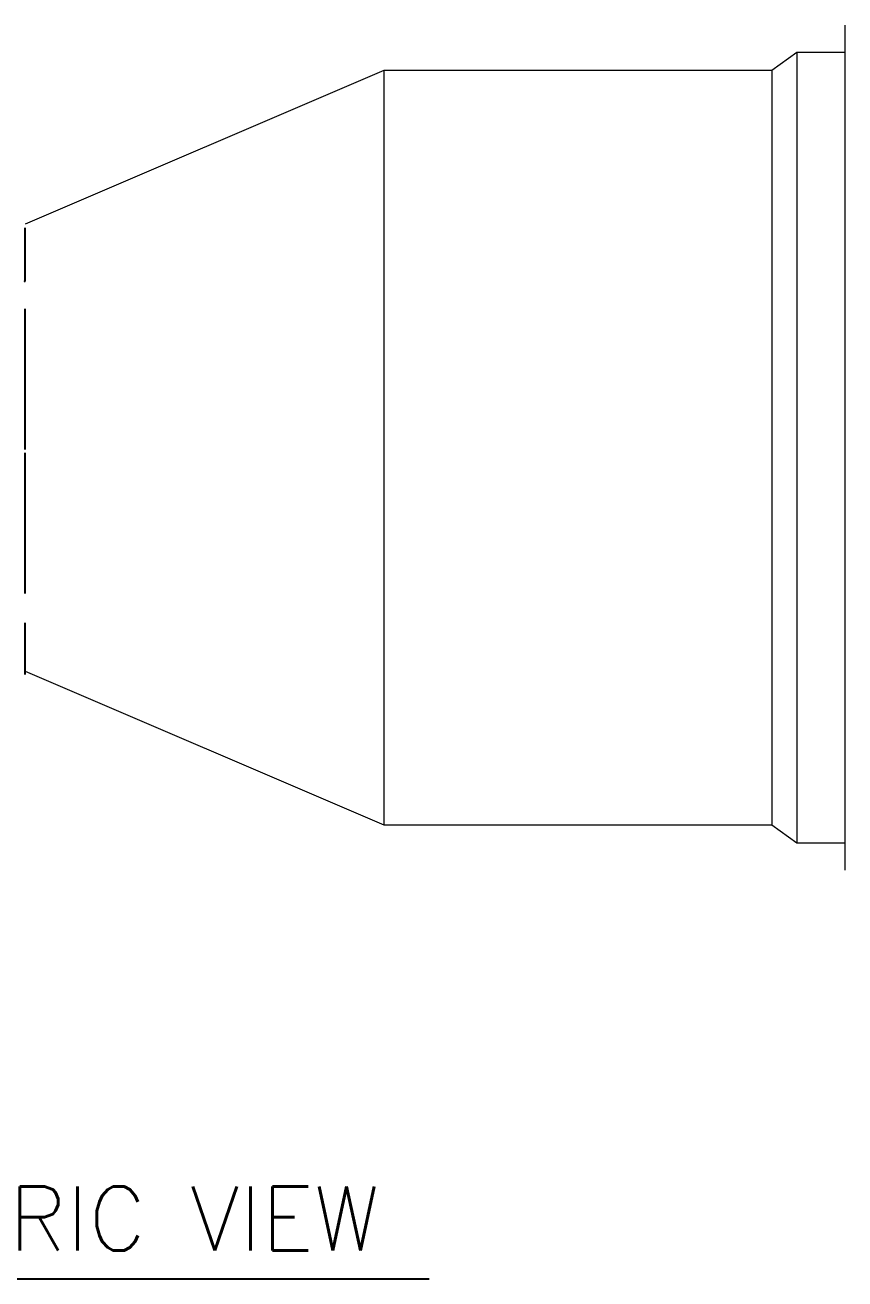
# Model space of a CAD drawing. Extents: x 11 to 120, y 2 to 94.
# Drawn here: x 27.44 to 37.04, y 30.78 to 45.46 of the extents above; entities that cross this region are included whole.
import ezdxf
from ezdxf.enums import TextEntityAlignment as Align

# ---------------------------------------------------------------- set-up
doc = ezdxf.new("R2010")
doc.units = 0
doc.header["$MEASUREMENT"] = 0
doc.linetypes.add('SLD-Solid', pattern=[0])
doc.layers.add('OBJECT', color=7, linetype='CONTINUOUS')
doc.styles.get("Standard").update_dxf_attribs({"font": 'SIMPLEX'})

msp = doc.modelspace()

# ---------------------------------------------------------------- linework, layer by layer
at = {"layer": 'OBJECT', "color": 7, "linetype": 'SLD-Solid', "lineweight": 15}
for p, q in [((37.035, 45.456), (37.035, 35.582)), ((36.472, 45.136), (36.18, 44.924)), ((37.035, 45.136), (36.472, 45.136)), ((36.472, 45.136), (36.472, 35.901)), ((31.637, 44.924), (27.438, 43.126)), ((36.18, 44.924), (31.637, 44.924)), ((31.637, 44.924), (31.637, 36.112)), ((36.18, 44.924), (36.18, 36.112)), ((27.438, 37.893), (31.637, 36.095)), ((31.637, 36.112), (31.637, 36.095)), ((36.18, 36.112), (36.18, 36.095)), ((31.637, 36.095), (36.18, 36.095)), ((36.18, 36.095), (36.472, 35.883)), ((36.472, 35.901), (36.472, 35.883)), ((36.472, 35.883), (37.035, 35.883)), ((37.035, 35.582), (37.035, 35.562))]:
    msp.add_line(p, q, dxfattribs=at)
at = {"layer": 'OBJECT'}
for p, q in [((27.438, 42.48), (27.438, 43.084)), ((27.438, 40.489), (27.438, 42.136)), ((27.438, 38.803), (27.438, 40.449)), ((27.438, 37.854), (27.438, 38.458))]:
    msp.add_line(p, q, dxfattribs=at)
at = {"layer": 'OBJECT', "color": 1}
msp.add_line((21.066, 30.778), (32.169, 30.778), dxfattribs=at)
at = {"layer": 'OBJECT'}
msp.add_open_spline([(27.43, 42.451), (27.431, 42.451), (27.433, 42.452), (27.435, 42.455), (27.436, 42.458), (27.437, 42.46), (27.438, 42.463), (27.438, 42.469), (27.438, 42.478), (27.438, 42.485)], degree=3, knots=[0, 0, 0, 0, 0.038377, 0.104776, 0.165151, 0.225298, 0.307657, 0.496494, 1, 1, 1, 1], dxfattribs=at)

# ---------------------------------------------------------------- texts
at = {"layer": 'OBJECT', "color": 1}
msp.add_text('NW ISOMETRIC VIEW', height=0.75, dxfattribs=at).set_placement((26.67, 31.109), align=Align.CENTER)

doc.saveas('drawing.dxf')
